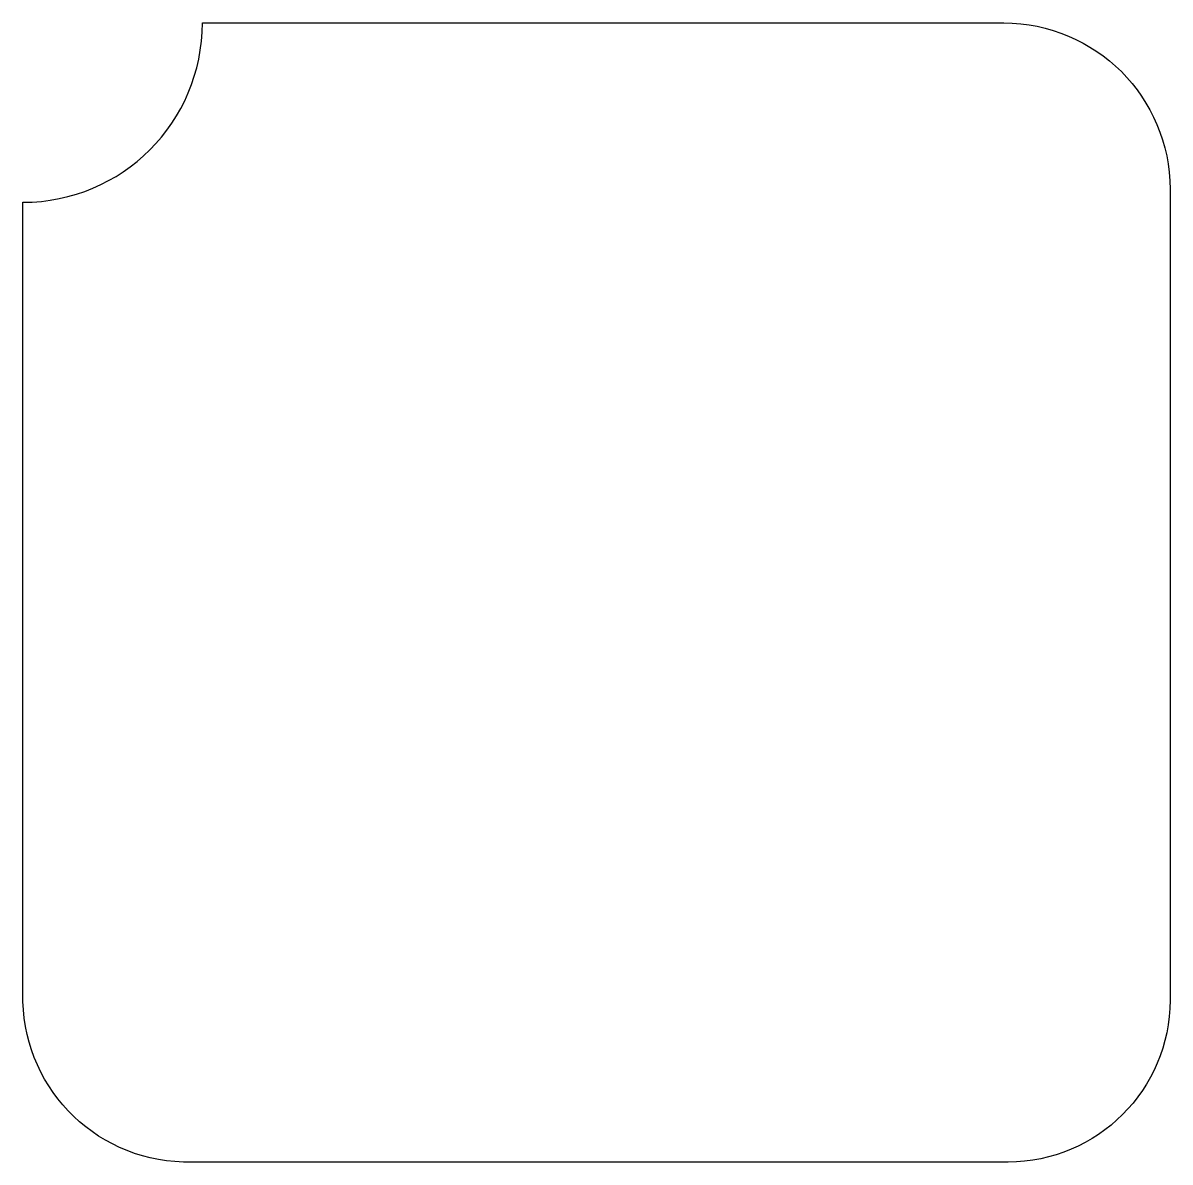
# Model space of a CAD drawing. Extents: x 1.6 to 25.4, y 2.1 to 25.7.
import ezdxf

# ---------------------------------------------------------------- set-up
doc = ezdxf.new("R2010")
doc.units = 0
doc.layers.add('burn_lines', color=7, linetype='CONTINUOUS')

msp = doc.modelspace()

# ---------------------------------------------------------------- linework, layer by layer
at = {"layer": 'burn_lines', "color": 7}
msp.add_lwpolyline([(1.628253, 5.569713), (1.628253, 21.982929, 0.414213562), (5.351028, 25.705696), (21.982919, 25.705696, -0.414213562), (25.434559, 22.254047), (25.434559, 5.425568, -0.414213562), (22.071713, 2.062741), (4.957849, 2.062741, -0.414213562)], format="xyb", close=True, dxfattribs=at)

doc.saveas('drawing.dxf')
